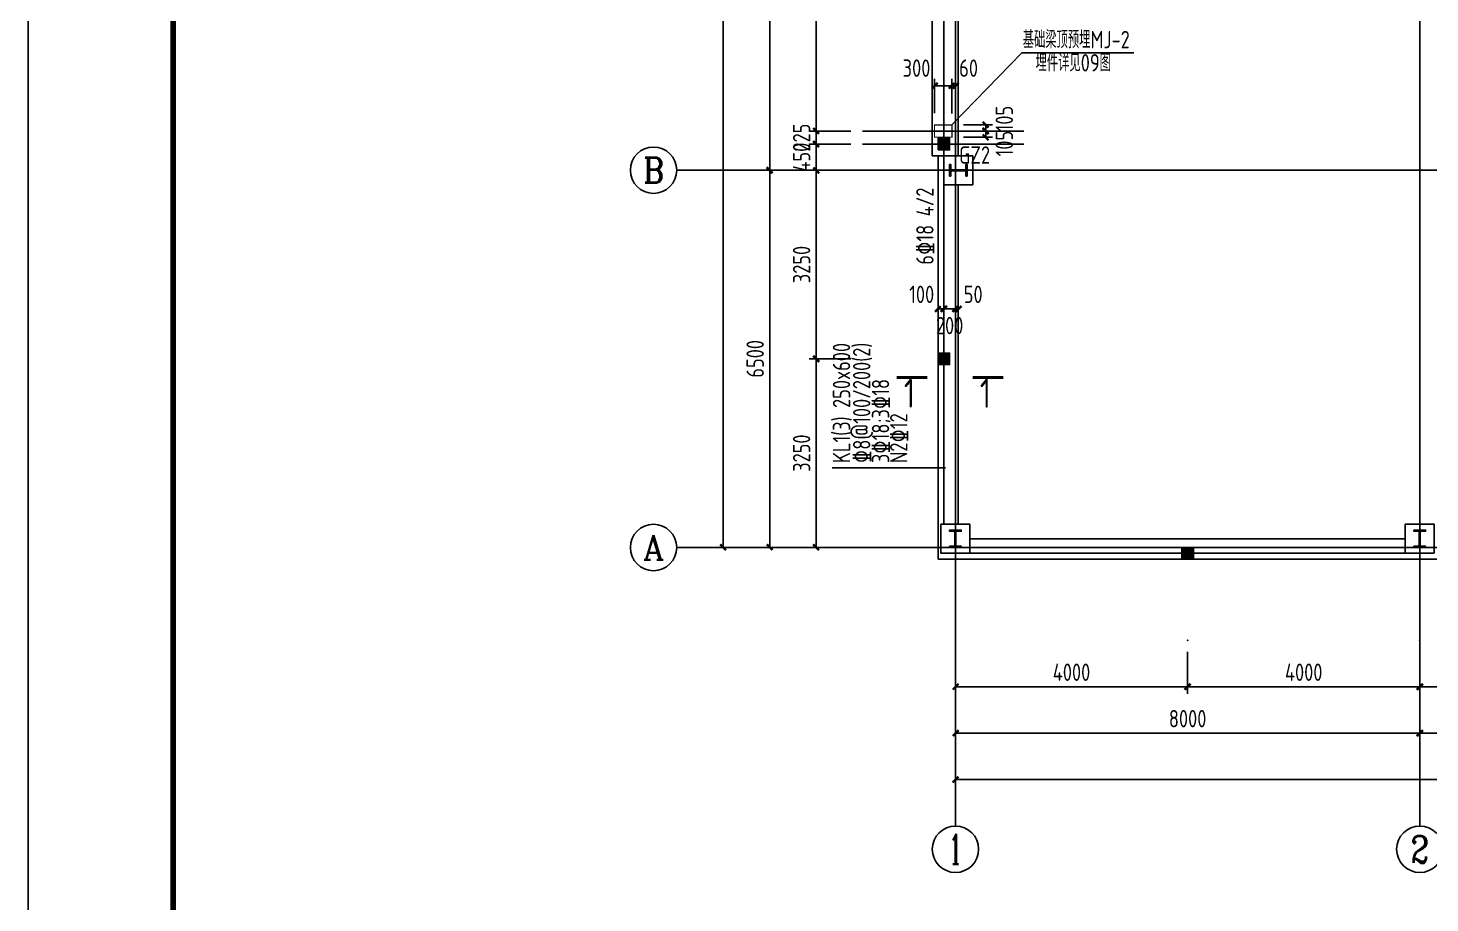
# Model space of a CAD drawing. Header units: millimetres. Extents: x 866561 to 876967, y 40200 to 44891.
# Drawn here: x 869400.5 to 869642, y 40401.4 to 40552.1 of the extents above; entities that cross this region are included whole.
import ezdxf
from ezdxf.enums import TextEntityAlignment as Align

# ---------------------------------------------------------------- set-up
doc = ezdxf.new("R2010")
doc.units = ezdxf.units.MM
doc.header["$LTSCALE"] = 1000
doc.header["$MEASUREMENT"] = 0
doc.linetypes.add('DOTE', pattern=[2.42, 2, -0.2, 0.02, -0.2])
doc.layers.add('1', color=4, linetype='Continuous', lineweight=70)
for name, color, linetype in [('AXIS', 3, 'Continuous'), ('AXIS_TEXT', 7, 'Continuous'), ('DIM', 7, 'Continuous'), ('DOTE', 1, 'DOTE'), ('M_Prof', 2, 'Continuous'), ('PUB_DIM', 3, 'Continuous'), ('WINDOW', 4, 'Continuous'), ('尺寸标注', 7, 'Continuous'), ('层14', 2, 'Continuous'), ('标注', 7, 'Continuous'), ('梁', 4, 'Continuous'), ('梁集中标注', 2, 'Continuous')]:
    doc.layers.add(name, color=color, linetype=linetype)
doc.styles.add('_TCH_AXIS', font='COMPLEX', dxfattribs={"bigfont": 'GBCBIG'})
doc.styles.add('COMPLEX', font='COMPLEX')
doc.styles.add('GBHZ', font='gbenor.shx', dxfattribs={"width": 0.9, "bigfont": 'gbcbig.shx'})
doc.dimstyles.new('Y100', dxfattribs={"dimscale": 0, "dimtxt": 3, "dimasz": 0.01, "dimexe": 1.2, "dimexo": 2, "dimgap": 1, "dimtad": 1, "dimdec": 0, "dimlfac": 100, "dimzin": 0, "dimdsep": 46, "dimtxsty": 'GBHZ', "dimblk": 'DX', "dimcen": 0.09, "dimdle": 1, "dimclrd": 7, "dimclre": 7, "dimclrt": 7, "dimadec": 0, "dimazin": 0, "dimtfac": 1, "dimtdec": 0, "dimtix": 1, "dimtmove": 2, "dimatfit": 3, "dimldrblk": 'DX', "dimfxl": 0, "dimtolj": 1, "dimtzin": 0, "dimarcsym": 0})

# ---------------------------------------------------------------- blocks, each defined once
blk = doc.blocks.new('_AXISO')
blk.add_circle((0, 0), 0.5)
at = {"layer": 'AXIS_TEXT', "style": 'COMPLEX', "width": 1.041667}
blk.add_attdef('A', text='', height=0.56, dxfattribs=at).set_placement((-0.25, -0.28), (0.25, -0.28), align=Align.FIT)
blk = doc.blocks.new('DX')
at = {"color": 0, "linetype": 'ByBlock', "const_width": 40}
blk.add_lwpolyline([(-54, -51), (46, 49)], dxfattribs=at)
blk = doc.blocks.new('*D240')
at = {"layer": 'Defpoints', "color": 0, "transparency": 16777216}
for p in [(869560.29, 40446.64), (869640.29, 40446.64), (869640.29, 40430.64)]:
    blk.add_point(p, dxfattribs=at)
at = {"layer": 'dim', "color": 7, "lineweight": -2, "transparency": 16777216}
for p, q in [((869560.29, 40444.64), (869560.29, 40429.44)), ((869640.29, 40444.64), (869640.29, 40429.44)), ((869560.3, 40430.64), (869640.28, 40430.64))]:
    blk.add_line(p, q, dxfattribs=at)
at = {"layer": 'dim', "color": 7, "lineweight": -2, "transparency": 16777216, "xscale": 0.01, "yscale": 0.01, "zscale": 0.01, "rotation": 180}
blk.add_blockref('DX', (869560.29, 40430.64), dxfattribs=at)
at = {"layer": 'dim', "color": 7, "lineweight": -2, "transparency": 16777216, "xscale": 0.01, "yscale": 0.01, "zscale": 0.01}
blk.add_blockref('DX', (869640.29, 40430.64), dxfattribs=at)
at = {"layer": 'dim', "color": 7, "transparency": 16777216, "insert": (869600.29, 40433.14), "char_height": 3, "attachment_point": 5, "style": 'GBHZ'}
blk.add_mtext('\\A1;8000', dxfattribs=at)
blk = doc.blocks.new('*D231')
at = {"layer": 'Defpoints', "color": 0, "transparency": 16777216}
for p in [(869640.29, 40446.64), (869720.29, 40446.64), (869720.29, 40430.64)]:
    blk.add_point(p, dxfattribs=at)
at = {"layer": 'dim', "color": 7, "lineweight": -2, "transparency": 16777216}
for p, q in [((869640.29, 40444.64), (869640.29, 40429.44)), ((869720.29, 40444.64), (869720.29, 40429.44)), ((869640.3, 40430.64), (869720.28, 40430.64))]:
    blk.add_line(p, q, dxfattribs=at)
at = {"layer": 'dim', "color": 7, "lineweight": -2, "transparency": 16777216, "xscale": 0.01, "yscale": 0.01, "zscale": 0.01, "rotation": 180}
blk.add_blockref('DX', (869640.29, 40430.64), dxfattribs=at)
at = {"layer": 'dim', "color": 7, "lineweight": -2, "transparency": 16777216, "xscale": 0.01, "yscale": 0.01, "zscale": 0.01}
blk.add_blockref('DX', (869720.29, 40430.64), dxfattribs=at)
at = {"layer": 'dim', "color": 7, "transparency": 16777216, "insert": (869680.29, 40433.14), "char_height": 3, "attachment_point": 5, "style": 'GBHZ'}
blk.add_mtext('\\A1;8000', dxfattribs=at)
blk = doc.blocks.new('*D236')
at = {"layer": 'Defpoints', "color": 0, "transparency": 16777216}
for p in [(869560.29, 40446.64), (870040.29, 40446.64), (869560.29, 40422.64)]:
    blk.add_point(p, dxfattribs=at)
at = {"layer": 'dim', "color": 7, "lineweight": -2, "transparency": 16777216}
for p, q in [((869560.29, 40444.64), (869560.29, 40421.44)), ((870040.29, 40444.64), (870040.29, 40421.44)), ((870040.28, 40422.64), (869560.3, 40422.64))]:
    blk.add_line(p, q, dxfattribs=at)
at = {"layer": 'dim', "color": 7, "lineweight": -2, "transparency": 16777216, "xscale": 0.01, "yscale": 0.01, "zscale": 0.01, "rotation": 180}
blk.add_blockref('DX', (869560.29, 40422.64), dxfattribs=at)
at = {"layer": 'dim', "color": 7, "lineweight": -2, "transparency": 16777216, "xscale": 0.01, "yscale": 0.01, "zscale": 0.01}
blk.add_blockref('DX', (870040.29, 40422.64), dxfattribs=at)
at = {"layer": 'dim', "color": 7, "transparency": 16777216, "insert": (869800.29, 40425.14), "char_height": 3, "attachment_point": 5, "style": 'GBHZ'}
blk.add_mtext('\\A1;48000', dxfattribs=at)
blk = doc.blocks.new('*D237')
at = {"layer": 'Defpoints', "color": 0, "transparency": 16777216}
for p in [(869528.29, 40527.64), (869544.29, 40527.64), (869544.29, 40462.64)]:
    blk.add_point(p, dxfattribs=at)
at = {"layer": 'dim', "color": 7, "lineweight": -2, "transparency": 16777216}
for p, q in [((869542.29, 40527.64), (869527.09, 40527.64)), ((869528.29, 40462.65), (869528.29, 40527.63)), ((869542.29, 40462.64), (869527.09, 40462.64))]:
    blk.add_line(p, q, dxfattribs=at)
at = {"layer": 'dim', "color": 7, "lineweight": -2, "transparency": 16777216, "xscale": 0.01, "yscale": 0.01, "zscale": 0.01}
for p, rotation in [((869528.29, 40527.64), 90), ((869528.29, 40462.64), 270)]:
    blk.add_blockref('DX', p, dxfattribs=dict(at, rotation=rotation))
at = {"layer": 'dim', "color": 7, "transparency": 16777216, "insert": (869525.79, 40495.14), "char_height": 3, "attachment_point": 5, "rotation": 90, "style": 'GBHZ'}
blk.add_mtext('\\A1;6500', dxfattribs=at)
blk = doc.blocks.new('*D238')
at = {"layer": 'Defpoints', "color": 0, "transparency": 16777216}
for p in [(869528.29, 40597.64), (869544.29, 40597.64), (869544.29, 40527.64)]:
    blk.add_point(p, dxfattribs=at)
at = {"layer": 'dim', "color": 7, "lineweight": -2, "transparency": 16777216}
for p, q in [((869542.29, 40597.64), (869527.09, 40597.64)), ((869528.29, 40527.65), (869528.29, 40597.63)), ((869542.29, 40527.64), (869527.09, 40527.64))]:
    blk.add_line(p, q, dxfattribs=at)
at = {"layer": 'dim', "color": 7, "lineweight": -2, "transparency": 16777216, "xscale": 0.01, "yscale": 0.01, "zscale": 0.01}
for p, rotation in [((869528.29, 40597.64), 90), ((869528.29, 40527.64), 270)]:
    blk.add_blockref('DX', p, dxfattribs=dict(at, rotation=rotation))
at = {"layer": 'dim', "color": 7, "transparency": 16777216, "insert": (869525.79, 40562.64), "char_height": 3, "attachment_point": 5, "rotation": 90, "style": 'GBHZ'}
blk.add_mtext('\\A1;7000', dxfattribs=at)
blk = doc.blocks.new('*D226')
at = {"layer": 'Defpoints', "color": 0, "transparency": 16777216}
for p in [(869544.29, 40662.64), (869520.29, 40462.64), (869544.29, 40462.64)]:
    blk.add_point(p, dxfattribs=at)
at = {"layer": 'dim', "color": 7, "lineweight": -2, "transparency": 16777216}
for p, q in [((869542.29, 40662.64), (869519.09, 40662.64)), ((869520.29, 40662.63), (869520.29, 40462.65)), ((869542.29, 40462.64), (869519.09, 40462.64))]:
    blk.add_line(p, q, dxfattribs=at)
at = {"layer": 'dim', "color": 7, "lineweight": -2, "transparency": 16777216, "xscale": 0.01, "yscale": 0.01, "zscale": 0.01}
for p, rotation in [((869520.29, 40662.64), 90), ((869520.29, 40462.64), 270)]:
    blk.add_blockref('DX', p, dxfattribs=dict(at, rotation=rotation))
at = {"layer": 'dim', "color": 7, "transparency": 16777216, "insert": (869517.79, 40562.64), "char_height": 3, "attachment_point": 5, "rotation": 90, "style": 'GBHZ'}
blk.add_mtext('\\A1;20000', dxfattribs=at)
blk = doc.blocks.new('*D1079')
at = {"layer": 'Defpoints', "color": 0}
for p in [(869557.29, 40510.88), (869558.29, 40510.88), (869558.29, 40503.75)]:
    blk.add_point(p, dxfattribs=at)
at = {"layer": 'dim', "color": 7, "lineweight": -2}
for p, q in [((869557.29, 40508.88), (869557.29, 40502.55)), ((869558.29, 40508.88), (869558.29, 40502.55)), ((869557.28, 40503.75), (869557.27, 40503.75)), ((869557.29, 40503.75), (869558.29, 40503.75)), ((869558.3, 40503.75), (869558.31, 40503.75))]:
    blk.add_line(p, q, dxfattribs=at)
at = {"layer": 'dim', "color": 7, "lineweight": -2, "xscale": 0.01, "yscale": 0.01, "zscale": 0.01}
blk.add_blockref('DX', (869557.29, 40503.75), dxfattribs=at)
at = {"layer": 'dim', "color": 7, "lineweight": -2, "xscale": 0.01, "yscale": 0.01, "zscale": 0.01, "rotation": 180}
blk.add_blockref('DX', (869558.29, 40503.75), dxfattribs=at)
at = {"layer": 'dim', "color": 7, "insert": (869554.48, 40506.25), "char_height": 3, "attachment_point": 5, "style": 'GBHZ'}
blk.add_mtext('\\A1;100', dxfattribs=at)
blk = doc.blocks.new('*D1080')
at = {"layer": 'Defpoints', "color": 0}
for p in [(869558.29, 40510.88), (869560.29, 40510.88), (869560.29, 40503.75)]:
    blk.add_point(p, dxfattribs=at)
at = {"layer": 'dim', "color": 7, "lineweight": -2}
for p, q in [((869558.29, 40508.88), (869558.29, 40502.55)), ((869560.29, 40508.88), (869560.29, 40502.55)), ((869558.28, 40503.75), (869558.27, 40503.75)), ((869558.29, 40503.75), (869560.29, 40503.75)), ((869560.3, 40503.75), (869560.31, 40503.75))]:
    blk.add_line(p, q, dxfattribs=at)
at = {"layer": 'dim', "color": 7, "lineweight": -2, "xscale": 0.01, "yscale": 0.01, "zscale": 0.01}
blk.add_blockref('DX', (869558.29, 40503.75), dxfattribs=at)
at = {"layer": 'dim', "color": 7, "lineweight": -2, "xscale": 0.01, "yscale": 0.01, "zscale": 0.01, "rotation": 180}
blk.add_blockref('DX', (869560.29, 40503.75), dxfattribs=at)
at = {"layer": 'dim', "color": 7, "insert": (869559.29, 40500.87), "char_height": 3, "attachment_point": 5, "style": 'GBHZ'}
blk.add_mtext('\\A1;200', dxfattribs=at)
blk = doc.blocks.new('*D1081')
at = {"layer": 'Defpoints', "color": 0}
for p in [(869560.29, 40510.88), (869560.79, 40510.88), (869560.79, 40503.75)]:
    blk.add_point(p, dxfattribs=at)
at = {"layer": 'dim', "color": 7, "lineweight": -2}
for p, q in [((869560.29, 40508.88), (869560.29, 40502.55)), ((869560.79, 40508.88), (869560.79, 40502.55)), ((869560.28, 40503.75), (869560.27, 40503.75)), ((869560.29, 40503.75), (869560.79, 40503.75)), ((869560.8, 40503.75), (869560.81, 40503.75))]:
    blk.add_line(p, q, dxfattribs=at)
at = {"layer": 'dim', "color": 7, "lineweight": -2, "xscale": 0.01, "yscale": 0.01, "zscale": 0.01}
blk.add_blockref('DX', (869560.29, 40503.75), dxfattribs=at)
at = {"layer": 'dim', "color": 7, "lineweight": -2, "xscale": 0.01, "yscale": 0.01, "zscale": 0.01, "rotation": 180}
blk.add_blockref('DX', (869560.79, 40503.75), dxfattribs=at)
at = {"layer": 'dim', "color": 7, "insert": (869563.35, 40506.25), "char_height": 3, "attachment_point": 5, "style": 'GBHZ'}
blk.add_mtext('\\A1;50', dxfattribs=at)
blk = doc.blocks.new('*D1085')
at = {"layer": 'Defpoints', "color": 0}
for p in [(869544.29, 40527.64), (869536.29, 40495.14), (869544.29, 40495.14)]:
    blk.add_point(p, dxfattribs=at)
at = {"layer": 'dim', "color": 7, "lineweight": -2}
for p, q in [((869542.29, 40527.64), (869535.09, 40527.64)), ((869536.29, 40527.63), (869536.29, 40495.15)), ((869542.29, 40495.14), (869535.09, 40495.14))]:
    blk.add_line(p, q, dxfattribs=at)
at = {"layer": 'dim', "color": 7, "lineweight": -2, "xscale": 0.01, "yscale": 0.01, "zscale": 0.01}
for p, rotation in [((869536.29, 40527.64), 90), ((869536.29, 40495.14), 270)]:
    blk.add_blockref('DX', p, dxfattribs=dict(at, rotation=rotation))
at = {"layer": 'dim', "color": 7, "insert": (869533.79, 40511.39), "char_height": 3, "attachment_point": 5, "rotation": 90, "style": 'GBHZ'}
blk.add_mtext('\\A1;3250', dxfattribs=at)
blk = doc.blocks.new('*D1086')
at = {"layer": 'Defpoints', "color": 0}
for p in [(869544.29, 40495.14), (869536.29, 40462.64), (869544.29, 40462.64)]:
    blk.add_point(p, dxfattribs=at)
at = {"layer": 'dim', "color": 7, "lineweight": -2}
for p, q in [((869542.29, 40495.14), (869535.09, 40495.14)), ((869536.29, 40495.13), (869536.29, 40462.65)), ((869542.29, 40462.64), (869535.09, 40462.64))]:
    blk.add_line(p, q, dxfattribs=at)
at = {"layer": 'dim', "color": 7, "lineweight": -2, "xscale": 0.01, "yscale": 0.01, "zscale": 0.01}
for p, rotation in [((869536.29, 40495.14), 90), ((869536.29, 40462.64), 270)]:
    blk.add_blockref('DX', p, dxfattribs=dict(at, rotation=rotation))
at = {"layer": 'dim', "color": 7, "insert": (869533.79, 40478.89), "char_height": 3, "attachment_point": 5, "rotation": 90, "style": 'GBHZ'}
blk.add_mtext('\\A1;3250', dxfattribs=at)
blk = doc.blocks.new('*D1087')
at = {"layer": 'Defpoints', "color": 0}
for p in [(869560.29, 40446.64), (869600.29, 40446.64), (869600.29, 40438.64)]:
    blk.add_point(p, dxfattribs=at)
at = {"layer": 'dim', "color": 7, "lineweight": -2}
for p, q in [((869560.29, 40444.64), (869560.29, 40437.44)), ((869600.29, 40444.64), (869600.29, 40437.44)), ((869560.3, 40438.64), (869600.28, 40438.64))]:
    blk.add_line(p, q, dxfattribs=at)
at = {"layer": 'dim', "color": 7, "lineweight": -2, "xscale": 0.01, "yscale": 0.01, "zscale": 0.01, "rotation": 180}
blk.add_blockref('DX', (869560.29, 40438.64), dxfattribs=at)
at = {"layer": 'dim', "color": 7, "lineweight": -2, "xscale": 0.01, "yscale": 0.01, "zscale": 0.01}
blk.add_blockref('DX', (869600.29, 40438.64), dxfattribs=at)
at = {"layer": 'dim', "color": 7, "insert": (869580.29, 40441.14), "char_height": 3, "attachment_point": 5, "style": 'GBHZ'}
blk.add_mtext('\\A1;4000', dxfattribs=at)
blk = doc.blocks.new('*D1088')
at = {"layer": 'dim', "color": 7, "lineweight": -2}
for p, q in [((869600.29, 40444.64), (869600.29, 40437.44)), ((869640.29, 40444.64), (869640.29, 40437.44)), ((869600.3, 40438.64), (869640.28, 40438.64))]:
    blk.add_line(p, q, dxfattribs=at)
at = {"layer": 'dim', "color": 0}
for p in [(869600.29, 40446.64), (869640.29, 40446.64), (869640.29, 40438.64)]:
    blk.add_point(p, dxfattribs=at)
at = {"layer": 'dim', "color": 7, "lineweight": -2, "xscale": 0.01, "yscale": 0.01, "zscale": 0.01, "rotation": 180}
blk.add_blockref('DX', (869600.29, 40438.64), dxfattribs=at)
at = {"layer": 'dim', "color": 7, "lineweight": -2, "xscale": 0.01, "yscale": 0.01, "zscale": 0.01}
blk.add_blockref('DX', (869640.29, 40438.64), dxfattribs=at)
at = {"layer": 'dim', "color": 7, "insert": (869620.29, 40441.14), "char_height": 3, "attachment_point": 5, "style": 'GBHZ'}
blk.add_mtext('\\A1;4000', dxfattribs=at)
blk = doc.blocks.new('*D1089')
at = {"layer": 'Defpoints', "color": 0}
for p in [(869640.29, 40446.64), (869680.29, 40446.64), (869680.29, 40438.64)]:
    blk.add_point(p, dxfattribs=at)
at = {"layer": 'dim', "color": 7, "lineweight": -2}
for p, q in [((869640.29, 40444.64), (869640.29, 40437.44)), ((869680.29, 40444.64), (869680.29, 40437.44)), ((869640.3, 40438.64), (869680.28, 40438.64))]:
    blk.add_line(p, q, dxfattribs=at)
at = {"layer": 'dim', "color": 7, "lineweight": -2, "xscale": 0.01, "yscale": 0.01, "zscale": 0.01, "rotation": 180}
blk.add_blockref('DX', (869640.29, 40438.64), dxfattribs=at)
at = {"layer": 'dim', "color": 7, "lineweight": -2, "xscale": 0.01, "yscale": 0.01, "zscale": 0.01}
blk.add_blockref('DX', (869680.29, 40438.64), dxfattribs=at)
at = {"layer": 'dim', "color": 7, "insert": (869660.29, 40441.14), "char_height": 3, "attachment_point": 5, "style": 'GBHZ'}
blk.add_mtext('\\A1;4000', dxfattribs=at)
blk = doc.blocks.new('*D1156')
at = {"layer": 'Defpoints', "color": 0}
for p in [(869544.29, 40590.89), (869536.29, 40534.39), (869544.29, 40534.39)]:
    blk.add_point(p, dxfattribs=at)
at = {"layer": 'dim', "color": 7, "lineweight": -2}
for p, q in [((869542.29, 40590.89), (869535.09, 40590.89)), ((869536.29, 40590.88), (869536.29, 40534.4)), ((869542.29, 40534.39), (869535.09, 40534.39))]:
    blk.add_line(p, q, dxfattribs=at)
at = {"layer": 'dim', "color": 7, "lineweight": -2, "xscale": 0.01, "yscale": 0.01, "zscale": 0.01}
for p, rotation in [((869536.29, 40590.89), 90), ((869536.29, 40534.39), 270)]:
    blk.add_blockref('DX', p, dxfattribs=dict(at, rotation=rotation))
at = {"layer": 'dim', "color": 7, "insert": (869533.79, 40562.64), "char_height": 3, "attachment_point": 5, "rotation": 90, "style": 'GBHZ'}
blk.add_mtext('\\A1;5650', dxfattribs=at)
blk = doc.blocks.new('*D1163')
at = {"layer": 'Defpoints', "color": 0}
for p in [(869559.69, 40534.39), (869559.69, 40533.34), (869565.5, 40534.39)]:
    blk.add_point(p, dxfattribs=at)
at = {"layer": '标注', "color": 7, "lineweight": -2}
for p, q in [((869561.69, 40534.39), (869566.7, 40534.39)), ((869561.69, 40533.34), (869566.7, 40533.34)), ((869565.5, 40534.4), (869565.5, 40534.41)), ((869565.5, 40533.34), (869565.5, 40534.39)), ((869565.5, 40533.33), (869565.5, 40533.32))]:
    blk.add_line(p, q, dxfattribs=at)
at = {"layer": '标注', "color": 7, "lineweight": -2, "xscale": 0.01, "yscale": 0.01, "zscale": 0.01}
for p, rotation in [((869565.5, 40534.39), 270), ((869565.5, 40533.34), 90)]:
    blk.add_blockref('DX', p, dxfattribs=dict(at, rotation=rotation))
at = {"layer": '标注', "color": 7, "insert": (869568.71, 40532.23), "char_height": 3, "attachment_point": 5, "rotation": 90, "style": 'GBHZ'}
blk.add_mtext('\\A1;105', dxfattribs=at)
blk = doc.blocks.new('*D1164')
at = {"layer": 'Defpoints', "color": 0}
for p in [(869559.69, 40535.44), (869559.69, 40534.39), (869565.5, 40534.39)]:
    blk.add_point(p, dxfattribs=at)
at = {"layer": '标注', "color": 7, "lineweight": -2}
for p, q in [((869561.69, 40535.44), (869566.7, 40535.44)), ((869565.5, 40535.45), (869565.5, 40535.46)), ((869565.5, 40535.44), (869565.5, 40534.39)), ((869561.69, 40534.39), (869566.7, 40534.39)), ((869565.5, 40534.38), (869565.5, 40534.37))]:
    blk.add_line(p, q, dxfattribs=at)
at = {"layer": '标注', "color": 7, "lineweight": -2, "xscale": 0.01, "yscale": 0.01, "zscale": 0.01}
for p, rotation in [((869565.5, 40535.44), 270), ((869565.5, 40534.39), 90)]:
    blk.add_blockref('DX', p, dxfattribs=dict(at, rotation=rotation))
at = {"layer": '标注', "color": 7, "insert": (869568.71, 40536.54), "char_height": 3, "attachment_point": 5, "rotation": 90, "style": 'GBHZ'}
blk.add_mtext('\\A1;105', dxfattribs=at)
blk = doc.blocks.new('*D1165')
at = {"layer": 'Defpoints', "color": 0}
for p in [(869559.69, 40542.18), (869556.69, 40535.48), (869559.69, 40535.44)]:
    blk.add_point(p, dxfattribs=at)
at = {"layer": '标注', "color": 7, "lineweight": -2}
for p, q in [((869556.69, 40537.48), (869556.69, 40543.38)), ((869559.69, 40537.44), (869559.69, 40543.38)), ((869556.7, 40542.18), (869559.68, 40542.18))]:
    blk.add_line(p, q, dxfattribs=at)
at = {"layer": '标注', "color": 7, "lineweight": -2, "xscale": 0.01, "yscale": 0.01, "zscale": 0.01, "rotation": 180}
blk.add_blockref('DX', (869556.69, 40542.18), dxfattribs=at)
at = {"layer": '标注', "color": 7, "lineweight": -2, "xscale": 0.01, "yscale": 0.01, "zscale": 0.01}
blk.add_blockref('DX', (869559.69, 40542.18), dxfattribs=at)
at = {"layer": '标注', "color": 7, "insert": (869553.59, 40545.23), "char_height": 3, "attachment_point": 5, "style": 'GBHZ'}
blk.add_mtext('\\A1;300', dxfattribs=at)
blk = doc.blocks.new('*D1166')
at = {"layer": 'Defpoints', "color": 0}
for p in [(869560.29, 40542.18), (869559.69, 40535.44), (869560.29, 40535.44)]:
    blk.add_point(p, dxfattribs=at)
at = {"layer": '标注', "color": 7, "lineweight": -2}
for p, q in [((869559.69, 40537.44), (869559.69, 40543.38)), ((869560.29, 40537.44), (869560.29, 40543.38)), ((869559.68, 40542.18), (869559.67, 40542.18)), ((869559.69, 40542.18), (869560.29, 40542.18)), ((869560.3, 40542.18), (869560.31, 40542.18))]:
    blk.add_line(p, q, dxfattribs=at)
at = {"layer": '标注', "color": 7, "lineweight": -2, "xscale": 0.01, "yscale": 0.01, "zscale": 0.01}
blk.add_blockref('DX', (869559.69, 40542.18), dxfattribs=at)
at = {"layer": '标注', "color": 7, "lineweight": -2, "xscale": 0.01, "yscale": 0.01, "zscale": 0.01, "rotation": 180}
blk.add_blockref('DX', (869560.29, 40542.18), dxfattribs=at)
at = {"layer": '标注', "color": 7, "insert": (869562.56, 40545.23), "char_height": 3, "attachment_point": 5, "style": 'GBHZ'}
blk.add_mtext('\\A1;60', dxfattribs=at)
blk = doc.blocks.new('*D1167')
at = {"layer": 'Defpoints', "color": 0}
for p in [(869536.29, 40532.14), (869544.29, 40532.14), (869544.29, 40527.64)]:
    blk.add_point(p, dxfattribs=at)
at = {"layer": 'dim', "color": 7, "lineweight": -2}
for p, q in [((869542.29, 40532.14), (869535.09, 40532.14)), ((869536.29, 40532.15), (869536.29, 40532.16)), ((869536.29, 40527.64), (869536.29, 40532.14)), ((869542.29, 40527.64), (869535.09, 40527.64)), ((869536.29, 40527.63), (869536.29, 40527.62))]:
    blk.add_line(p, q, dxfattribs=at)
at = {"layer": 'dim', "color": 7, "lineweight": -2, "xscale": 0.01, "yscale": 0.01, "zscale": 0.01}
for p, rotation in [((869536.29, 40532.14), 270), ((869536.29, 40527.64), 90)]:
    blk.add_blockref('DX', p, dxfattribs=dict(at, rotation=rotation))
at = {"layer": 'dim', "color": 7, "insert": (869533.79, 40529.89), "char_height": 3, "attachment_point": 5, "rotation": 90, "style": 'GBHZ'}
blk.add_mtext('\\A1;450', dxfattribs=at)
blk = doc.blocks.new('*D1168')
at = {"layer": 'Defpoints', "color": 0}
for p in [(869536.29, 40534.39), (869544.29, 40534.39), (869544.29, 40532.14)]:
    blk.add_point(p, dxfattribs=at)
at = {"layer": 'dim', "color": 7, "lineweight": -2}
for p, q in [((869542.29, 40534.39), (869535.09, 40534.39)), ((869536.29, 40534.4), (869536.29, 40534.41)), ((869536.29, 40532.14), (869536.29, 40534.39)), ((869542.29, 40532.14), (869535.09, 40532.14)), ((869536.29, 40532.13), (869536.29, 40532.12))]:
    blk.add_line(p, q, dxfattribs=at)
at = {"layer": 'dim', "color": 7, "lineweight": -2, "xscale": 0.01, "yscale": 0.01, "zscale": 0.01}
for p, rotation in [((869536.29, 40534.39), 270), ((869536.29, 40532.14), 90)]:
    blk.add_blockref('DX', p, dxfattribs=dict(at, rotation=rotation))
at = {"layer": 'dim', "color": 7, "insert": (869533.79, 40533.26), "char_height": 3, "attachment_point": 5, "rotation": 90, "style": 'GBHZ'}
blk.add_mtext('\\A1;225', dxfattribs=at)

msp = doc.modelspace()

# ---------------------------------------------------------------- linework, layer by layer
for p, q in [((869400.527, 40201.355), (869400.527, 40795.355)), ((869400.527, 40795.355), (869400.527, 40201.355))]:
    msp.add_line(p, q)
at = {"color": 0, "const_width": 1}
msp.add_lwpolyline([(870231.527, 40211.355), (869425.527, 40211.355), (869425.527, 40785.355), (870231.527, 40785.355)], close=True, dxfattribs=at)
for points in [[(869558.288, 40525.137), (869563.288, 40525.137), (869563.288, 40530.137), (869558.288, 40530.137)], [(869562.788, 40461.637), (869562.788, 40466.637), (869557.788, 40466.637), (869557.788, 40461.637)], [(869642.788, 40461.637), (869642.788, 40466.637), (869637.788, 40466.637), (869637.788, 40461.637)]]:
    msp.add_lwpolyline(points, close=True)
at = {"layer": '1', "color": 2, "const_width": 0.48}
for points in [[(869555.44, 40491.928), (869550.157, 40491.928)], [(869568.522, 40491.928), (869563.239, 40491.928)]]:
    msp.add_lwpolyline(points, dxfattribs=at)
at = {"layer": 'AXIS', "color": 0}
for p, q in [((869544.288, 40527.637), (869512.288, 40527.637)), ((869544.288, 40462.637), (869512.288, 40462.637)), ((869560.288, 40446.637), (869560.288, 40414.637)), ((869640.288, 40446.637), (869640.288, 40414.637))]:
    msp.add_line(p, q, dxfattribs=at)
at = {"layer": 'DOTE', "linetype": 'DOTE'}
for p, q in [((869560.288, 40446.637), (869560.288, 40678.637)), ((869640.288, 40446.637), (869640.288, 40678.637)), ((869572.054, 40534.387), (869544.288, 40534.387)), ((869572.054, 40532.137), (869544.288, 40532.137)), ((869544.288, 40527.637), (870056.288, 40527.637)), ((870056.288, 40462.637), (869544.288, 40462.637))]:
    msp.add_line(p, q, dxfattribs=at)
at = {"layer": 'M_Prof'}
for points in [[(869559.288, 40528.637), (869559.288, 40526.637), (869559.488, 40526.637), (869559.488, 40527.547), (869562.088, 40527.547), (869562.088, 40526.637), (869562.288, 40526.637), (869562.288, 40528.637), (869562.088, 40528.637), (869562.088, 40527.727), (869559.488, 40527.727), (869559.488, 40528.637)], [(869559.288, 40462.637), (869561.288, 40462.637), (869561.288, 40462.837), (869560.378, 40462.837), (869560.378, 40465.437), (869561.288, 40465.437), (869561.288, 40465.637), (869559.288, 40465.637), (869559.288, 40465.437), (869560.198, 40465.437), (869560.198, 40462.837), (869559.288, 40462.837)], [(869639.288, 40462.637), (869641.288, 40462.637), (869641.288, 40462.837), (869640.378, 40462.837), (869640.378, 40465.437), (869641.288, 40465.437), (869641.288, 40465.637), (869639.288, 40465.637), (869639.288, 40465.437), (869640.198, 40465.437), (869640.198, 40462.837), (869639.288, 40462.837)]]:
    msp.add_lwpolyline(points, close=True, dxfattribs=at)
at = {"layer": 'WINDOW'}
for p, q in [((869556.288, 40530.137), (869556.288, 40595.137)), ((869571.722, 40547.892), (869559.688, 40535.437)), ((869558.288, 40530.137), (869556.288, 40530.137))]:
    msp.add_line(p, q, dxfattribs=at)
at = {"layer": '尺寸标注', "color": 6, "linetype": 'ByBlock', "const_width": 0.2}
msp.add_lwpolyline([(869556.688, 40535.437), (869556.688, 40533.337), (869559.688, 40533.337), (869559.688, 40535.437), (869556.688, 40535.437)], dxfattribs=at)
at = {"layer": '层14'}
for points in [[(869557.288, 40531.137), (869557.288, 40533.137), (869559.288, 40533.137), (869559.288, 40531.137)], [(869557.288, 40494.137), (869559.288, 40494.137), (869559.288, 40496.137), (869557.288, 40496.137)], [(869599.288, 40460.637), (869601.288, 40460.637), (869601.288, 40462.637), (869599.288, 40462.637)]]:
    msp.add_lwpolyline(points, close=True, dxfattribs=at)
for points in [[(869557.288, 40531.137), (869559.288, 40531.137), (869557.288, 40533.137), (869559.288, 40533.137)], [(869557.288, 40494.137), (869557.288, 40496.137), (869559.288, 40494.137), (869559.288, 40496.137)], [(869599.288, 40460.637), (869599.288, 40462.637), (869601.288, 40460.637), (869601.288, 40462.637)]]:
    msp.add_solid(points, dxfattribs=at)
at = {"layer": '标注'}
msp.add_line((869571.722, 40547.892), (869591.013, 40547.892), dxfattribs=at)
at = {"layer": '梁'}
for p, q in [((869558.288, 40595.137), (869558.288, 40530.137)), ((869560.788, 40595.137), (869560.788, 40530.137)), ((869557.288, 40530.137), (869557.288, 40460.637)), ((869558.288, 40525.137), (869558.288, 40466.637)), ((869560.788, 40525.137), (869560.788, 40466.637)), ((869562.788, 40464.137), (869637.788, 40464.137)), ((869557.288, 40460.637), (869722.788, 40460.637)), ((869562.788, 40461.637), (869637.788, 40461.637))]:
    msp.add_line(p, q, dxfattribs=at)
at = {"layer": '梁集中标注'}
msp.add_line((869558.584, 40476.342), (869539.072, 40476.342), dxfattribs=at)

# ---------------------------------------------------------------- block references
at = {"layer": 'AXIS', "color": 0}
ref = msp.add_blockref('_AXISO', (869508.288, 40527.637), dxfattribs=dict(at, xscale=8, yscale=8, zscale=8))
ref.add_attrib('A', 'B', dxfattribs={"layer": 'AXIS_TEXT', "color": 0, "height": 4.353, "style": '_TCH_AXIS'}).set_placement((869506.527, 40525.461), (869510.05, 40525.461), align=Align.FIT)
ref = msp.add_blockref('_AXISO', (869508.288, 40462.637), dxfattribs=dict(at, xscale=8, yscale=8, zscale=8))
ref.add_attrib('A', 'A', dxfattribs={"layer": 'AXIS_TEXT', "color": 0, "height": 4.252, "style": '_TCH_AXIS'}).set_placement((869506.466, 40460.511), (869510.11, 40460.511), align=Align.FIT)
ref = msp.add_blockref('_AXISO', (869560.288, 40410.637), dxfattribs=dict(at, xscale=8, yscale=8, zscale=8))
ref.add_attrib('A', '1', dxfattribs={"layer": 'AXIS_TEXT', "color": 0, "height": 5.147, "style": '_TCH_AXIS'}).set_placement((869559.185, 40408.063), (869561.391, 40408.063), align=Align.FIT)
ref = msp.add_blockref('_AXISO', (869640.288, 40410.637), dxfattribs=dict(at, xscale=8, yscale=8, zscale=8))
ref.add_attrib('A', '2', dxfattribs={"layer": 'AXIS_TEXT', "color": 0, "height": 4.659, "style": '_TCH_AXIS'}).set_placement((869638.735, 40408.307), (869641.841, 40408.307), align=Align.FIT)

# ---------------------------------------------------------------- texts
at = {"layer": 'PUB_DIM', "style": 'GBHZ', "width": 0.9}
for p in [(869551.419, 40486.723), (869564.5, 40486.723)]:
    msp.add_text('1', height=5, dxfattribs=at).set_placement(p)
at = {"layer": '梁集中标注', "style": 'GBHZ', "width": 0.9}
for s, p in [('基础梁顶预埋MJ-2', (869571.888, 40548.649)), ('埋件详见09图', (869574.099, 40544.651)), ('GZ2', (869560.922, 40528.757))]:
    msp.add_text(s, height=3, dxfattribs=at).set_placement(p)
at = {"layer": '梁集中标注', "color": 1, "style": 'GBHZ', "width": 0.9}
for s, p in [('6%%13218 4/2', (869556.533, 40511.363)), ('3%%13218;3%%13218', (869548.892, 40477.169))]:
    msp.add_text(s, height=3, rotation=90, dxfattribs=at).set_placement(p)
at = {"layer": '梁集中标注', "style": 'GBHZ', "width": 0.9}
for s, p in [('KL1(3) 250x600', (869542.167, 40477.169)), ('%%1328@100/200(2)', (869545.643, 40477.169)), ('N2%%13212', (869552.026, 40477.169))]:
    msp.add_text(s, height=3, rotation=90, dxfattribs=at).set_placement(p)

# ---------------------------------------------------------------- dimensions: what is measured, and where the dimension line sits
at = {"layer": 'dim'}
for base, p1, p2, angle, override, picture, middle in [((869520.288, 40462.637), (869544.288, 40662.637), (869544.288, 40462.637), 90, {"dimscale": 1, "dimfxl": 2}, '*D226', (869517.788, 40562.637)), ((869528.288, 40597.637), (869544.288, 40527.637), (869544.288, 40597.637), 90, {"dimscale": 1, "dimfxl": 2}, '*D238', (869525.788, 40562.637)), ((869536.288, 40534.387), (869544.288, 40590.887), (869544.288, 40534.387), 270, {"dimscale": 1}, '*D1156', (869533.788, 40562.637)), ((869536.288, 40534.387), (869544.288, 40532.137), (869544.288, 40534.387), 90, {"dimscale": 1}, '*D1168', (869533.788, 40533.262)), ((869536.288, 40532.137), (869544.288, 40527.637), (869544.288, 40532.137), 90, {"dimscale": 1}, '*D1167', (869533.788, 40529.887)), ((869528.288, 40527.637), (869544.288, 40462.637), (869544.288, 40527.637), 90, {"dimscale": 1, "dimfxl": 2}, '*D237', (869525.788, 40495.137)), ((869536.288, 40495.137), (869544.288, 40527.637), (869544.288, 40495.137), 90, {"dimscale": 1}, '*D1085', (869533.788, 40511.387)), ((869536.288, 40462.637), (869544.288, 40495.137), (869544.288, 40462.637), 90, {"dimscale": 1}, '*D1086', (869533.788, 40478.887))]:
    dim = msp.add_linear_dim(base=base, p1=p1, p2=p2, angle=angle, dimstyle='Y100', override=override, dxfattribs=at)
    dim.commit()
    dim.dimension.update_dxf_attribs({"geometry": picture, "text_midpoint": middle})
for base, p1, p2, picture, middle in [((869558.288, 40503.75), (869557.288, 40510.877), (869558.288, 40510.877), '*D1079', (869554.484, 40506.25)), ((869560.288, 40503.75), (869558.288, 40510.877), (869560.288, 40510.877), '*D1080', (869559.288, 40500.868)), ((869560.788, 40503.75), (869560.288, 40510.877), (869560.788, 40510.877), '*D1081', (869563.355, 40506.25))]:
    dim = msp.add_linear_dim(base=base, p1=p1, p2=p2, dimstyle='Y100', override={"dimscale": 1}, dxfattribs=at)
    dim.commit()
    dim.dimension.update_dxf_attribs({"geometry": picture, "text_midpoint": middle, "dimtype": 160})
for base, p1, p2, override, picture, middle in [((869640.288, 40430.637), (869560.288, 40446.637), (869640.288, 40446.637), {"dimscale": 1, "dimfxl": 2}, '*D240', (869600.288, 40433.137)), ((869560.288, 40422.637), (870040.288, 40446.637), (869560.288, 40446.637), {"dimscale": 1, "dimfxl": 2}, '*D236', (869800.288, 40425.137)), ((869600.288, 40438.637), (869560.288, 40446.637), (869600.288, 40446.637), {"dimscale": 1}, '*D1087', (869580.288, 40441.137)), ((869640.288, 40438.637), (869600.288, 40446.637), (869640.288, 40446.637), {"dimscale": 1}, '*D1088', (869620.288, 40441.137)), ((869720.288, 40430.637), (869640.288, 40446.637), (869720.288, 40446.637), {"dimscale": 1, "dimfxl": 2}, '*D231', (869680.288, 40433.137)), ((869680.288, 40438.637), (869640.288, 40446.637), (869680.288, 40446.637), {"dimscale": 1}, '*D1089', (869660.288, 40441.137))]:
    dim = msp.add_linear_dim(base=base, p1=p1, p2=p2, dimstyle='Y100', override=override, dxfattribs=at)
    dim.commit()
    dim.dimension.update_dxf_attribs({"geometry": picture, "text_midpoint": middle})
at = {"layer": '标注'}
for base, p1, p2, picture, middle in [((869559.688, 40542.176), (869556.688, 40535.477), (869559.688, 40535.437), '*D1165', (869553.594, 40545.229)), ((869560.288, 40542.176), (869559.688, 40535.437), (869560.288, 40535.437), '*D1166', (869562.555, 40545.229))]:
    dim = msp.add_linear_dim(base=base, p1=p1, p2=p2, dimstyle='Y100', override={"dimscale": 1, "dimfxl": 2}, dxfattribs=at)
    dim.commit()
    dim.dimension.update_dxf_attribs({"geometry": picture, "text_midpoint": middle, "dimtype": 160})
for p1, angle, picture, middle in [((869559.688, 40535.438), 270, '*D1164', (869568.71, 40536.541)), ((869559.688, 40533.338), 90, '*D1163', (869568.71, 40532.234))]:
    dim = msp.add_linear_dim(base=(869565.503, 40534.388), p1=p1, p2=(869559.688, 40534.388), angle=angle, dimstyle='Y100', override={"dimscale": 1, "dimfxl": 2}, dxfattribs=at)
    dim.commit()
    dim.dimension.update_dxf_attribs({"geometry": picture, "text_midpoint": middle, "dimtype": 160})

doc.saveas('drawing.dxf')
